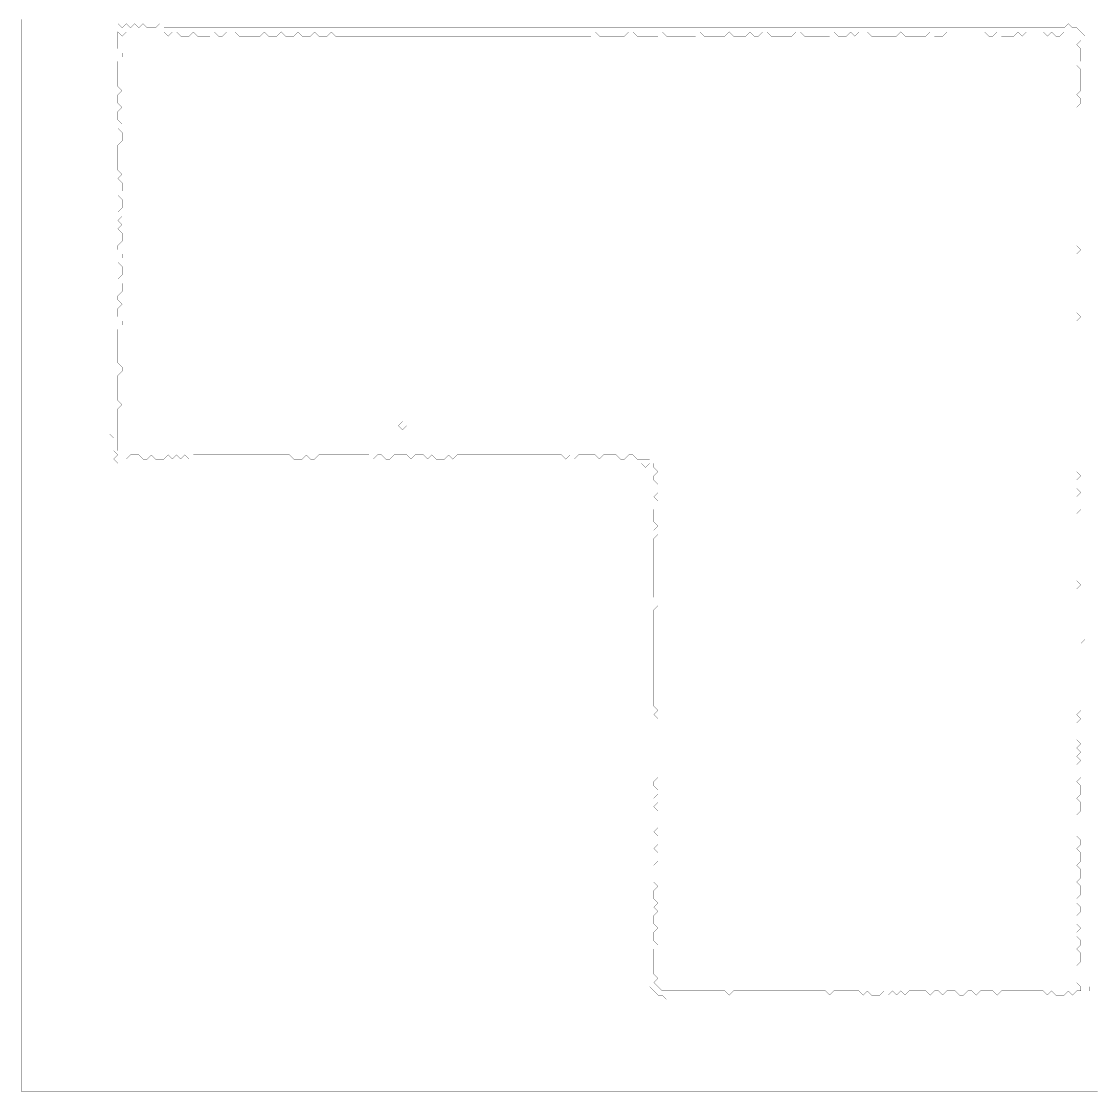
# Model space of a CAD drawing. Header units: metres. Extents: x 0 to 5174, y -5174 to 0.
# Drawn here: x 0 to 2597, y -5174 to -2587 of the extents above; entities that cross this region are included whole.
import ezdxf

# ---------------------------------------------------------------- set-up
doc = ezdxf.new("R2010")
doc.units = ezdxf.units.M
doc.layers.add('conductor', color=1, linetype='Continuous')
doc.layers.add('substrate', color=5, linetype='Continuous')

msp = doc.modelspace()

# ---------------------------------------------------------------- linework, layer by layer
at = {"layer": 'conductor', "const_width": 0.5}
for points in [[(232.875, -2612.25), (232.875, -2622.375), (232.875, -2632.5), (232.875, -2642.625), (232.875, -2652.75), (243, -2662.875), (243, -2673), (232.875, -2683.125), (232.875, -2693.25), (232.875, -2703.375), (232.875, -2713.5), (232.875, -2723.625), (232.875, -2733.75), (232.875, -2743.875), (243, -2754), (232.875, -2764.125), (232.875, -2774.25), (232.875, -2784.375), (243, -2794.5), (232.875, -2804.625), (232.875, -2814.75), (232.875, -2824.875), (243, -2835), (232.875, -2845.125), (243, -2855.25), (243, -2865.375), (243, -2875.5), (232.875, -2885.625), (232.875, -2895.75), (232.875, -2905.875), (232.875, -2916), (232.875, -2926.125), (232.875, -2936.25), (232.875, -2946.375), (243, -2956.5), (232.875, -2966.625), (243, -2976.75), (243, -2986.875), (243, -2997), (232.875, -3007.125), (243, -3017.25), (243, -3027.375), (243, -3037.5), (232.875, -3047.625), (243, -3057.75), (232.875, -3067.875), (243, -3078), (232.875, -3088.125), (243, -3098.25), (243, -3108.375), (243, -3118.5), (232.875, -3128.625), (232.875, -3138.75), (243, -3148.875), (243, -3159), (232.875, -3169.125), (243, -3179.25), (243, -3189.375), (243, -3199.5), (232.875, -3209.625), (243, -3219.75), (243, -3229.875), (243, -3240), (232.875, -3250.125), (232.875, -3260.25), (243, -3270.375), (232.875, -3280.5), (232.875, -3290.625), (232.875, -3300.75), (243, -3310.875), (243, -3321), (232.875, -3331.125), (232.875, -3341.25), (232.875, -3351.375), (232.875, -3361.5), (232.875, -3371.625), (232.875, -3381.75), (232.875, -3391.875), (232.875, -3402), (232.875, -3412.125), (243, -3422.25), (243, -3432.375), (232.875, -3442.5), (232.875, -3452.625), (232.875, -3462.75), (232.875, -3472.875), (232.875, -3483), (232.875, -3493.125), (232.875, -3503.25), (243, -3513.375), (232.875, -3523.5), (232.875, -3533.625), (232.875, -3543.75), (232.875, -3553.875), (232.875, -3564), (232.875, -3574.125), (232.875, -3584.25), (232.875, -3594.375), (232.875, -3604.5), (232.875, -3614.625), (232.875, -3624.75), (243, -3634.875), (253.125, -3645), (263.25, -3634.875), (273.375, -3634.875), (283.5, -3634.875), (293.625, -3645), (303.75, -3645), (313.875, -3634.875), (324, -3645), (334.125, -3645), (344.25, -3645), (354.375, -3634.875), (364.5, -3645), (374.625, -3634.875), (384.75, -3645), (394.875, -3634.875), (405, -3645), (415.125, -3634.875), (425.25, -3634.875), (435.375, -3634.875), (445.5, -3634.875), (455.625, -3634.875), (465.75, -3634.875), (475.875, -3634.875), (486, -3634.875), (496.125, -3634.875), (506.25, -3634.875), (516.375, -3634.875), (526.5, -3634.875), (536.625, -3634.875), (546.75, -3634.875), (556.875, -3634.875), (567, -3634.875), (577.125, -3634.875), (587.25, -3634.875), (597.375, -3634.875), (607.5, -3634.875), (617.625, -3634.875), (627.75, -3634.875), (637.875, -3634.875), (648, -3634.875), (658.125, -3645), (668.25, -3645), (678.375, -3645), (688.5, -3634.875), (698.625, -3645), (708.75, -3645), (718.875, -3634.875), (729, -3634.875), (739.125, -3634.875), (749.25, -3634.875), (759.375, -3634.875), (769.5, -3634.875), (779.625, -3634.875), (789.75, -3634.875), (799.875, -3634.875), (810, -3634.875), (820.125, -3634.875), (830.25, -3634.875), (840.375, -3634.875), (850.5, -3645), (860.625, -3634.875), (870.75, -3634.875), (880.875, -3645), (891, -3645), (901.125, -3634.875), (911.25, -3634.875), (921.375, -3634.875), (931.5, -3634.875), (941.625, -3645), (951.75, -3634.875), (961.875, -3634.875), (972, -3634.875), (982.125, -3645), (992.25, -3634.875), (1002.375, -3645), (1012.5, -3645), (1022.625, -3645), (1032.75, -3634.875), (1042.875, -3645), (1053, -3634.875), (1063.125, -3634.875), (1073.25, -3634.875), (1083.375, -3634.875), (1093.5, -3634.875), (1103.625, -3634.875), (1113.75, -3634.875), (1123.875, -3634.875), (1134, -3634.875), (1144.125, -3634.875), (1154.25, -3634.875), (1164.375, -3634.875), (1174.5, -3634.875), (1184.625, -3634.875), (1194.75, -3634.875), (1204.875, -3634.875), (1215, -3634.875), (1225.125, -3634.875), (1235.25, -3634.875), (1245.375, -3634.875), (1255.5, -3634.875), (1265.625, -3634.875), (1275.75, -3634.875), (1285.875, -3634.875), (1296, -3634.875), (1306.125, -3634.875), (1316.25, -3645), (1326.375, -3634.875), (1336.5, -3645), (1346.625, -3634.875), (1356.75, -3634.875), (1366.875, -3634.875), (1377, -3634.875), (1387.125, -3634.875), (1397.25, -3645), (1407.375, -3634.875), (1417.5, -3634.875), (1427.625, -3634.875), (1437.75, -3634.875), (1447.875, -3645), (1458, -3645), (1468.125, -3634.875), (1478.25, -3634.875), (1488.375, -3645), (1498.5, -3645), (1508.625, -3645), (1518.75, -3645), (1528.875, -3655.125), (1528.875, -3665.25), (1539, -3675.375), (1528.875, -3685.5), (1528.875, -3695.625), (1539, -3705.75), (1539, -3715.875), (1539, -3726), (1528.875, -3736.125), (1539, -3746.25), (1539, -3756.375), (1528.875, -3766.5), (1528.875, -3776.625), (1528.875, -3786.75), (1528.875, -3796.875), (1539, -3807), (1528.875, -3817.125), (1539, -3827.25), (1528.875, -3837.375), (1528.875, -3847.5), (1528.875, -3857.625), (1528.875, -3867.75), (1528.875, -3877.875), (1528.875, -3888), (1528.875, -3898.125), (1528.875, -3908.25), (1528.875, -3918.375), (1528.875, -3928.5), (1528.875, -3938.625), (1528.875, -3948.75), (1528.875, -3958.875), (1528.875, -3969), (1528.875, -3979.125), (1539, -3989.25), (1539, -3999.375), (1528.875, -4009.5), (1528.875, -4019.625), (1528.875, -4029.75), (1528.875, -4039.875), (1528.875, -4050), (1528.875, -4060.125), (1528.875, -4070.25), (1528.875, -4080.375), (1528.875, -4090.5), (1528.875, -4100.625), (1528.875, -4110.75), (1528.875, -4120.875), (1528.875, -4131), (1528.875, -4141.125), (1528.875, -4151.25), (1528.875, -4161.375), (1528.875, -4171.5), (1528.875, -4181.625), (1528.875, -4191.75), (1528.875, -4201.875), (1528.875, -4212), (1528.875, -4222.125), (1528.875, -4232.25), (1528.875, -4242.375), (1539, -4252.5), (1528.875, -4262.625), (1539, -4272.75), (1539, -4282.875), (1539, -4293), (1539, -4303.125), (1539, -4313.25), (1539, -4323.375), (1539, -4333.5), (1539, -4343.625), (1539, -4353.75), (1539, -4363.875), (1539, -4374), (1539, -4384.125), (1539, -4394.25), (1539, -4404.375), (1539, -4414.5), (1528.875, -4424.625), (1528.875, -4434.75), (1539, -4444.875), (1539, -4455), (1528.875, -4465.125), (1539, -4475.25), (1528.875, -4485.375), (1539, -4495.5), (1539, -4505.625), (1539, -4515.75), (1539, -4525.875), (1539, -4536), (1528.875, -4546.125), (1539, -4556.25), (1539, -4566.375), (1539, -4576.5), (1528.875, -4586.625), (1539, -4596.75), (1539, -4606.875), (1539, -4617), (1528.875, -4627.125), (1539, -4637.25), (1539, -4647.375), (1539, -4657.5), (1528.875, -4667.625), (1539, -4677.75), (1528.875, -4687.875), (1528.875, -4698), (1528.875, -4708.125), (1539, -4718.25), (1528.875, -4728.375), (1539, -4738.5), (1528.875, -4748.625), (1528.875, -4758.75), (1528.875, -4768.875), (1539, -4779), (1528.875, -4789.125), (1528.875, -4799.25), (1528.875, -4809.375), (1539, -4819.5), (1528.875, -4829.625), (1528.875, -4839.75), (1528.875, -4849.875), (1528.875, -4860), (1528.875, -4870.125), (1528.875, -4880.25), (1528.875, -4890.375), (1539, -4900.5), (1528.875, -4910.625), (1539, -4920.75), (1549.125, -4930.875), (1559.25, -4930.875), (1569.375, -4930.875), (1579.5, -4930.875), (1589.625, -4930.875), (1599.75, -4930.875), (1609.875, -4930.875), (1620, -4930.875), (1630.125, -4930.875), (1640.25, -4930.875), (1650.375, -4930.875), (1660.5, -4930.875), (1670.625, -4930.875), (1680.75, -4930.875), (1690.875, -4930.875), (1701, -4930.875), (1711.125, -4941), (1721.25, -4930.875), (1731.375, -4930.875), (1741.5, -4930.875), (1751.625, -4930.875), (1761.75, -4930.875), (1771.875, -4930.875), (1782, -4930.875), (1792.125, -4930.875), (1802.25, -4930.875), (1812.375, -4930.875), (1822.5, -4930.875), (1832.625, -4930.875), (1842.75, -4930.875), (1852.875, -4930.875), (1863, -4930.875), (1873.125, -4930.875), (1883.25, -4930.875), (1893.375, -4930.875), (1903.5, -4930.875), (1913.625, -4930.875), (1923.75, -4930.875), (1933.875, -4930.875), (1944, -4930.875), (1954.125, -4941), (1964.25, -4930.875), (1974.375, -4930.875), (1984.5, -4930.875), (1994.625, -4930.875), (2004.75, -4930.875), (2014.875, -4930.875), (2025, -4930.875), (2035.125, -4941), (2045.25, -4930.875), (2055.375, -4941), (2065.5, -4941), (2075.625, -4941), (2085.75, -4930.875), (2095.875, -4941), (2106, -4930.875), (2116.125, -4941), (2126.25, -4930.875), (2136.375, -4941), (2146.5, -4930.875), (2156.625, -4930.875), (2166.75, -4930.875), (2176.875, -4930.875), (2187, -4930.875), (2197.125, -4941), (2207.25, -4930.875), (2217.375, -4930.875), (2227.5, -4941), (2237.625, -4930.875), (2247.75, -4930.875), (2257.875, -4930.875), (2268, -4941), (2278.125, -4941), (2288.25, -4930.875), (2298.375, -4930.875), (2308.5, -4941), (2318.625, -4930.875), (2328.75, -4930.875), (2338.875, -4930.875), (2349, -4930.875), (2359.125, -4941), (2369.25, -4930.875), (2379.375, -4930.875), (2389.5, -4930.875), (2399.625, -4930.875), (2409.75, -4930.875), (2419.875, -4930.875), (2430, -4930.875), (2440.125, -4930.875), (2450.25, -4930.875), (2460.375, -4930.875), (2470.5, -4930.875), (2480.625, -4941), (2490.75, -4930.875), (2500.875, -4941), (2511, -4941), (2521.125, -4941), (2531.25, -4930.875), (2541.375, -4941), (2551.5, -4930.875), (2561.625, -4930.875), (2561.625, -4920.75), (2551.5, -4910.625), (2551.5, -4900.5), (2551.5, -4890.375), (2551.5, -4880.25), (2551.5, -4870.125), (2561.625, -4860), (2561.625, -4849.875), (2561.625, -4839.75), (2551.5, -4829.625), (2561.625, -4819.5), (2561.625, -4809.375), (2551.5, -4799.25), (2551.5, -4789.125), (2561.625, -4779), (2551.5, -4768.875), (2551.5, -4758.75), (2551.5, -4748.625), (2561.625, -4738.5), (2561.625, -4728.375), (2551.5, -4718.25), (2551.5, -4708.125), (2561.625, -4698), (2561.625, -4687.875), (2561.625, -4677.75), (2551.5, -4667.625), (2561.625, -4657.5), (2561.625, -4647.375), (2561.625, -4637.25), (2551.5, -4627.125), (2561.625, -4617), (2561.625, -4606.875), (2561.625, -4596.75), (2551.5, -4586.625), (2561.625, -4576.5), (2561.625, -4566.375), (2551.5, -4556.25), (2551.5, -4546.125), (2551.5, -4536), (2551.5, -4525.875), (2551.5, -4515.75), (2551.5, -4505.625), (2561.625, -4495.5), (2561.625, -4485.375), (2561.625, -4475.25), (2551.5, -4465.125), (2561.625, -4455), (2561.625, -4444.875), (2561.625, -4434.75), (2551.5, -4424.625), (2561.625, -4414.5), (2551.5, -4404.375), (2551.5, -4394.25), (2551.5, -4384.125), (2561.625, -4374), (2551.5, -4363.875), (2561.625, -4353.75), (2551.5, -4343.625), (2561.625, -4333.5), (2551.5, -4323.375), (2551.5, -4313.25), (2551.5, -4303.125), (2551.5, -4293), (2551.5, -4282.875), (2561.625, -4272.75), (2551.5, -4262.625), (2561.625, -4252.5), (2551.5, -4242.375), (2551.5, -4232.25), (2551.5, -4222.125), (2551.5, -4212), (2551.5, -4201.875), (2551.5, -4191.75), (2551.5, -4181.625), (2551.5, -4171.5), (2551.5, -4161.375), (2551.5, -4151.25), (2551.5, -4141.125), (2551.5, -4131), (2551.5, -4120.875), (2551.5, -4110.75), (2551.5, -4100.625), (2551.5, -4090.5), (2551.5, -4080.375), (2551.5, -4070.25), (2551.5, -4060.125), (2551.5, -4050), (2551.5, -4039.875), (2551.5, -4029.75), (2551.5, -4019.625), (2551.5, -4009.5), (2551.5, -3999.375), (2551.5, -3989.25), (2551.5, -3979.125), (2551.5, -3969), (2551.5, -3958.875), (2561.625, -3948.75), (2551.5, -3938.625), (2551.5, -3928.5), (2551.5, -3918.375), (2551.5, -3908.25), (2551.5, -3898.125), (2551.5, -3888), (2551.5, -3877.875), (2551.5, -3867.75), (2551.5, -3857.625), (2551.5, -3847.5), (2551.5, -3837.375), (2551.5, -3827.25), (2551.5, -3817.125), (2551.5, -3807), (2551.5, -3796.875), (2551.5, -3786.75), (2551.5, -3776.625), (2561.625, -3766.5), (2551.5, -3756.375), (2551.5, -3746.25), (2551.5, -3736.125), (2561.625, -3726), (2551.5, -3715.875), (2551.5, -3705.75), (2551.5, -3695.625), (2561.625, -3685.5), (2551.5, -3675.375), (2551.5, -3665.25), (2551.5, -3655.125), (2551.5, -3645), (2551.5, -3634.875), (2551.5, -3624.75), (2551.5, -3614.625), (2551.5, -3604.5), (2551.5, -3594.375), (2551.5, -3584.25), (2551.5, -3574.125), (2551.5, -3564), (2551.5, -3553.875), (2551.5, -3543.75), (2551.5, -3533.625), (2551.5, -3523.5), (2551.5, -3513.375), (2551.5, -3503.25), (2551.5, -3493.125), (2551.5, -3483), (2551.5, -3472.875), (2551.5, -3462.75), (2551.5, -3452.625), (2551.5, -3442.5), (2551.5, -3432.375), (2551.5, -3422.25), (2551.5, -3412.125), (2551.5, -3402), (2551.5, -3391.875), (2551.5, -3381.75), (2551.5, -3371.625), (2551.5, -3361.5), (2551.5, -3351.375), (2551.5, -3341.25), (2551.5, -3331.125), (2551.5, -3321), (2551.5, -3310.875), (2561.625, -3300.75), (2551.5, -3290.625), (2551.5, -3280.5), (2551.5, -3270.375), (2551.5, -3260.25), (2551.5, -3250.125), (2551.5, -3240), (2551.5, -3229.875), (2551.5, -3219.75), (2551.5, -3209.625), (2551.5, -3199.5), (2551.5, -3189.375), (2551.5, -3179.25), (2551.5, -3169.125), (2551.5, -3159), (2551.5, -3148.875), (2561.625, -3138.75), (2551.5, -3128.625), (2551.5, -3118.5), (2551.5, -3108.375), (2551.5, -3098.25), (2551.5, -3088.125), (2551.5, -3078), (2551.5, -3067.875), (2551.5, -3057.75), (2551.5, -3047.625), (2551.5, -3037.5), (2551.5, -3027.375), (2551.5, -3017.25), (2551.5, -3007.125), (2551.5, -2997), (2551.5, -2986.875), (2551.5, -2976.75), (2551.5, -2966.625), (2551.5, -2956.5), (2551.5, -2946.375), (2551.5, -2936.25), (2551.5, -2926.125), (2551.5, -2916), (2551.5, -2905.875), (2551.5, -2895.75), (2551.5, -2885.625), (2551.5, -2875.5), (2551.5, -2865.375), (2551.5, -2855.25), (2551.5, -2845.125), (2551.5, -2835), (2551.5, -2824.875), (2551.5, -2814.75), (2551.5, -2804.625), (2551.5, -2794.5), (2561.625, -2784.375), (2561.625, -2774.25), (2551.5, -2764.125), (2561.625, -2754), (2561.625, -2743.875), (2561.625, -2733.75), (2561.625, -2723.625), (2561.625, -2713.5), (2561.625, -2703.375), (2551.5, -2693.25), (2561.625, -2683.125), (2561.625, -2673), (2561.625, -2662.875), (2561.625, -2652.75), (2551.5, -2642.625), (2561.625, -2632.5), (2551.5, -2622.375), (2541.375, -2612.25), (2531.25, -2612.25), (2521.125, -2612.25), (2511, -2622.375), (2500.875, -2622.375), (2490.75, -2612.25), (2480.625, -2622.375), (2470.5, -2612.25), (2460.375, -2622.375), (2450.25, -2612.25), (2440.125, -2612.25), (2430, -2612.25), (2419.875, -2622.375), (2409.75, -2612.25), (2399.625, -2622.375), (2389.5, -2622.375), (2379.375, -2622.375), (2369.25, -2622.375), (2359.125, -2612.25), (2349, -2622.375), (2338.875, -2622.375), (2328.75, -2612.25), (2318.625, -2612.25), (2308.5, -2612.25), (2298.375, -2612.25), (2288.25, -2612.25), (2278.125, -2612.25), (2268, -2612.25), (2257.875, -2612.25), (2247.75, -2612.25), (2237.625, -2612.25), (2227.5, -2622.375), (2217.375, -2622.375), (2207.25, -2622.375), (2197.125, -2612.25), (2187, -2622.375), (2176.875, -2622.375), (2166.75, -2622.375), (2156.625, -2622.375), (2146.5, -2622.375), (2136.375, -2622.375), (2126.25, -2612.25), (2116.125, -2622.375), (2106, -2622.375), (2095.875, -2622.375), (2085.75, -2622.375), (2075.625, -2622.375), (2065.5, -2622.375), (2055.375, -2622.375), (2045.25, -2612.25), (2035.125, -2612.25), (2025, -2612.25), (2014.875, -2622.375), (2004.75, -2612.25), (1994.625, -2622.375), (1984.5, -2622.375), (1974.375, -2622.375), (1964.25, -2612.25), (1954.125, -2622.375), (1944, -2622.375), (1933.875, -2622.375), (1923.75, -2622.375), (1913.625, -2622.375), (1903.5, -2622.375), (1893.375, -2622.375), (1883.25, -2612.25), (1873.125, -2612.25), (1863, -2622.375), (1852.875, -2622.375), (1842.75, -2622.375), (1832.625, -2622.375), (1822.5, -2622.375), (1812.375, -2622.375), (1802.25, -2612.25), (1792.125, -2612.25), (1782, -2622.375), (1771.875, -2622.375), (1761.75, -2612.25), (1751.625, -2622.375), (1741.5, -2622.375), (1731.375, -2622.375), (1721.25, -2622.375), (1711.125, -2612.25), (1701, -2622.375), (1690.875, -2622.375), (1680.75, -2622.375), (1670.625, -2622.375), (1660.5, -2622.375), (1650.375, -2622.375), (1640.25, -2612.25), (1630.125, -2622.375), (1620, -2622.375), (1609.875, -2622.375), (1599.75, -2622.375), (1589.625, -2622.375), (1579.5, -2622.375), (1569.375, -2622.375), (1559.25, -2622.375), (1549.125, -2612.25), (1539, -2622.375), (1528.875, -2622.375), (1518.75, -2622.375), (1508.625, -2622.375), (1498.5, -2622.375), (1488.375, -2622.375), (1478.25, -2612.25), (1468.125, -2612.25), (1458, -2622.375), (1447.875, -2622.375), (1437.75, -2622.375), (1427.625, -2622.375), (1417.5, -2622.375), (1407.375, -2622.375), (1397.25, -2622.375), (1387.125, -2612.25), (1377, -2622.375), (1366.875, -2622.375), (1356.75, -2622.375), (1346.625, -2622.375), (1336.5, -2622.375), (1326.375, -2622.375), (1316.25, -2622.375), (1306.125, -2622.375), (1296, -2622.375), (1285.875, -2622.375), (1275.75, -2622.375), (1265.625, -2622.375), (1255.5, -2622.375), (1245.375, -2622.375), (1235.25, -2622.375), (1225.125, -2622.375), (1215, -2622.375), (1204.875, -2622.375), (1194.75, -2622.375), (1184.625, -2622.375), (1174.5, -2622.375), (1164.375, -2622.375), (1154.25, -2622.375), (1144.125, -2622.375), (1134, -2622.375), (1123.875, -2622.375), (1113.75, -2622.375), (1103.625, -2622.375), (1093.5, -2622.375), (1083.375, -2622.375), (1073.25, -2622.375), (1063.125, -2622.375), (1053, -2622.375), (1042.875, -2622.375), (1032.75, -2622.375), (1022.625, -2622.375), (1012.5, -2622.375), (1002.375, -2622.375), (992.25, -2622.375), (982.125, -2622.375), (972, -2622.375), (961.875, -2622.375), (951.75, -2622.375), (941.625, -2622.375), (931.5, -2622.375), (921.375, -2622.375), (911.25, -2622.375), (901.125, -2622.375), (891, -2622.375), (880.875, -2622.375), (870.75, -2622.375), (860.625, -2622.375), (850.5, -2622.375), (840.375, -2622.375), (830.25, -2622.375), (820.125, -2622.375), (810, -2622.375), (799.875, -2622.375), (789.75, -2622.375), (779.625, -2622.375), (769.5, -2622.375), (759.375, -2622.375), (749.25, -2612.25), (739.125, -2622.375), (729, -2622.375), (718.875, -2622.375), (708.75, -2612.25), (698.625, -2622.375), (688.5, -2622.375), (678.375, -2622.375), (668.25, -2612.25), (658.125, -2622.375), (648, -2622.375), (637.875, -2622.375), (627.75, -2612.25), (617.625, -2622.375), (607.5, -2622.375), (597.375, -2622.375), (587.25, -2612.25), (577.125, -2622.375), (567, -2622.375), (556.875, -2622.375), (546.75, -2622.375), (536.625, -2622.375), (526.5, -2622.375), (516.375, -2612.25), (506.25, -2612.25), (496.125, -2612.25), (486, -2622.375), (475.875, -2622.375), (465.75, -2612.25), (455.625, -2622.375), (445.5, -2622.375), (435.375, -2622.375), (425.25, -2622.375), (415.125, -2612.25), (405, -2622.375), (394.875, -2622.375), (384.75, -2622.375), (374.625, -2612.25), (364.5, -2612.25), (354.375, -2622.375), (344.25, -2612.25), (334.125, -2612.25), (324, -2612.25), (313.875, -2612.25), (303.75, -2612.25), (293.625, -2612.25), (283.5, -2612.25), (273.375, -2612.25), (263.25, -2612.25), (253.125, -2612.25), (243, -2622.375)], [(911.25, -3564), (921.375, -3553.875), (931.5, -3564), (921.375, -3574.125)]]:
    msp.add_lwpolyline(points, close=True, dxfattribs=at)
at = {"layer": 'substrate', "const_width": 0.5}
msp.add_lwpolyline([(0, -2581.875), (0, -2592), (0, -2602.125), (0, -2612.25), (0, -2622.375), (0, -2632.5), (0, -2642.625), (0, -2652.75), (0, -2662.875), (0, -2673), (0, -2683.125), (0, -2693.25), (0, -2703.375), (0, -2713.5), (0, -2723.625), (0, -2733.75), (0, -2743.875), (0, -2754), (0, -2764.125), (0, -2774.25), (0, -2784.375), (0, -2794.5), (0, -2804.625), (0, -2814.75), (0, -2824.875), (0, -2835), (0, -2845.125), (0, -2855.25), (0, -2865.375), (0, -2875.5), (0, -2885.625), (0, -2895.75), (0, -2905.875), (0, -2916), (0, -2926.125), (0, -2936.25), (0, -2946.375), (0, -2956.5), (0, -2966.625), (0, -2976.75), (0, -2986.875), (0, -2997), (0, -3007.125), (0, -3017.25), (0, -3027.375), (0, -3037.5), (0, -3047.625), (0, -3057.75), (0, -3067.875), (0, -3078), (0, -3088.125), (0, -3098.25), (0, -3108.375), (0, -3118.5), (0, -3128.625), (0, -3138.75), (0, -3148.875), (0, -3159), (0, -3169.125), (0, -3179.25), (0, -3189.375), (0, -3199.5), (0, -3209.625), (0, -3219.75), (0, -3229.875), (0, -3240), (0, -3250.125), (0, -3260.25), (0, -3270.375), (0, -3280.5), (0, -3290.625), (0, -3300.75), (0, -3310.875), (0, -3321), (0, -3331.125), (0, -3341.25), (0, -3351.375), (0, -3361.5), (0, -3371.625), (0, -3381.75), (0, -3391.875), (0, -3402), (0, -3412.125), (0, -3422.25), (0, -3432.375), (0, -3442.5), (0, -3452.625), (0, -3462.75), (0, -3472.875), (0, -3483), (0, -3493.125), (0, -3503.25), (0, -3513.375), (0, -3523.5), (0, -3533.625), (0, -3543.75), (0, -3553.875), (0, -3564), (0, -3574.125), (0, -3584.25), (0, -3594.375), (0, -3604.5), (0, -3614.625), (0, -3624.75), (0, -3634.875), (0, -3645), (0, -3655.125), (0, -3665.25), (0, -3675.375), (0, -3685.5), (0, -3695.625), (0, -3705.75), (0, -3715.875), (0, -3726), (0, -3736.125), (0, -3746.25), (0, -3756.375), (0, -3766.5), (0, -3776.625), (0, -3786.75), (0, -3796.875), (0, -3807), (0, -3817.125), (0, -3827.25), (0, -3837.375), (0, -3847.5), (0, -3857.625), (0, -3867.75), (0, -3877.875), (0, -3888), (0, -3898.125), (0, -3908.25), (0, -3918.375), (0, -3928.5), (0, -3938.625), (0, -3948.75), (0, -3958.875), (0, -3969), (0, -3979.125), (0, -3989.25), (0, -3999.375), (0, -4009.5), (0, -4019.625), (0, -4029.75), (0, -4039.875), (0, -4050), (0, -4060.125), (0, -4070.25), (0, -4080.375), (0, -4090.5), (0, -4100.625), (0, -4110.75), (0, -4120.875), (0, -4131), (0, -4141.125), (0, -4151.25), (0, -4161.375), (0, -4171.5), (0, -4181.625), (0, -4191.75), (0, -4201.875), (0, -4212), (0, -4222.125), (0, -4232.25), (0, -4242.375), (0, -4252.5), (0, -4262.625), (0, -4272.75), (0, -4282.875), (0, -4293), (0, -4303.125), (0, -4313.25), (0, -4323.375), (0, -4333.5), (0, -4343.625), (0, -4353.75), (0, -4363.875), (0, -4374), (0, -4384.125), (0, -4394.25), (0, -4404.375), (0, -4414.5), (0, -4424.625), (0, -4434.75), (0, -4444.875), (0, -4455), (0, -4465.125), (0, -4475.25), (0, -4485.375), (0, -4495.5), (0, -4505.625), (0, -4515.75), (0, -4525.875), (0, -4536), (0, -4546.125), (0, -4556.25), (0, -4566.375), (0, -4576.5), (0, -4586.625), (0, -4596.75), (0, -4606.875), (0, -4617), (0, -4627.125), (0, -4637.25), (0, -4647.375), (0, -4657.5), (0, -4667.625), (0, -4677.75), (0, -4687.875), (0, -4698), (0, -4708.125), (0, -4718.25), (0, -4728.375), (0, -4738.5), (0, -4748.625), (0, -4758.75), (0, -4768.875), (0, -4779), (0, -4789.125), (0, -4799.25), (0, -4809.375), (0, -4819.5), (0, -4829.625), (0, -4839.75), (0, -4849.875), (0, -4860), (0, -4870.125), (0, -4880.25), (0, -4890.375), (0, -4900.5), (0, -4910.625), (0, -4920.75), (0, -4930.875), (0, -4941), (0, -4951.125), (0, -4961.25), (0, -4971.375), (0, -4981.5), (0, -4991.625), (0, -5001.75), (0, -5011.875), (0, -5022), (0, -5032.125), (0, -5042.25), (0, -5052.375), (0, -5062.5), (0, -5072.625), (0, -5082.75), (0, -5092.875), (0, -5103), (0, -5113.125), (0, -5123.25), (0, -5133.375), (0, -5143.5), (0, -5153.625), (0, -5163.75), (0, -5173.875), (10.125, -5173.875), (20.25, -5173.875), (30.375, -5173.875), (40.5, -5173.875), (50.625, -5173.875), (60.75, -5173.875), (70.875, -5173.875), (81, -5173.875), (91.125, -5173.875), (101.25, -5173.875), (111.375, -5173.875), (121.5, -5173.875), (131.625, -5173.875), (141.75, -5173.875), (151.875, -5173.875), (162, -5173.875), (172.125, -5173.875), (182.25, -5173.875), (192.375, -5173.875), (202.5, -5173.875), (212.625, -5173.875), (222.75, -5173.875), (232.875, -5173.875), (243, -5173.875), (253.125, -5173.875), (263.25, -5173.875), (273.375, -5173.875), (283.5, -5173.875), (293.625, -5173.875), (303.75, -5173.875), (313.875, -5173.875), (324, -5173.875), (334.125, -5173.875), (344.25, -5173.875), (354.375, -5173.875), (364.5, -5173.875), (374.625, -5173.875), (384.75, -5173.875), (394.875, -5173.875), (405, -5173.875), (415.125, -5173.875), (425.25, -5173.875), (435.375, -5173.875), (445.5, -5173.875), (455.625, -5173.875), (465.75, -5173.875), (475.875, -5173.875), (486, -5173.875), (496.125, -5173.875), (506.25, -5173.875), (516.375, -5173.875), (526.5, -5173.875), (536.625, -5173.875), (546.75, -5173.875), (556.875, -5173.875), (567, -5173.875), (577.125, -5173.875), (587.25, -5173.875), (597.375, -5173.875), (607.5, -5173.875), (617.625, -5173.875), (627.75, -5173.875), (637.875, -5173.875), (648, -5173.875), (658.125, -5173.875), (668.25, -5173.875), (678.375, -5173.875), (688.5, -5173.875), (698.625, -5173.875), (708.75, -5173.875), (718.875, -5173.875), (729, -5173.875), (739.125, -5173.875), (749.25, -5173.875), (759.375, -5173.875), (769.5, -5173.875), (779.625, -5173.875), (789.75, -5173.875), (799.875, -5173.875), (810, -5173.875), (820.125, -5173.875), (830.25, -5173.875), (840.375, -5173.875), (850.5, -5173.875), (860.625, -5173.875), (870.75, -5173.875), (880.875, -5173.875), (891, -5173.875), (901.125, -5173.875), (911.25, -5173.875), (921.375, -5173.875), (931.5, -5173.875), (941.625, -5173.875), (951.75, -5173.875), (961.875, -5173.875), (972, -5173.875), (982.125, -5173.875), (992.25, -5173.875), (1002.375, -5173.875), (1012.5, -5173.875), (1022.625, -5173.875), (1032.75, -5173.875), (1042.875, -5173.875), (1053, -5173.875), (1063.125, -5173.875), (1073.25, -5173.875), (1083.375, -5173.875), (1093.5, -5173.875), (1103.625, -5173.875), (1113.75, -5173.875), (1123.875, -5173.875), (1134, -5173.875), (1144.125, -5173.875), (1154.25, -5173.875), (1164.375, -5173.875), (1174.5, -5173.875), (1184.625, -5173.875), (1194.75, -5173.875), (1204.875, -5173.875), (1215, -5173.875), (1225.125, -5173.875), (1235.25, -5173.875), (1245.375, -5173.875), (1255.5, -5173.875), (1265.625, -5173.875), (1275.75, -5173.875), (1285.875, -5173.875), (1296, -5173.875), (1306.125, -5173.875), (1316.25, -5173.875), (1326.375, -5173.875), (1336.5, -5173.875), (1346.625, -5173.875), (1356.75, -5173.875), (1366.875, -5173.875), (1377, -5173.875), (1387.125, -5173.875), (1397.25, -5173.875), (1407.375, -5173.875), (1417.5, -5173.875), (1427.625, -5173.875), (1437.75, -5173.875), (1447.875, -5173.875), (1458, -5173.875), (1468.125, -5173.875), (1478.25, -5173.875), (1488.375, -5173.875), (1498.5, -5173.875), (1508.625, -5173.875), (1518.75, -5173.875), (1528.875, -5173.875), (1539, -5173.875), (1549.125, -5173.875), (1559.25, -5173.875), (1569.375, -5173.875), (1579.5, -5173.875), (1589.625, -5173.875), (1599.75, -5173.875), (1609.875, -5173.875), (1620, -5173.875), (1630.125, -5173.875), (1640.25, -5173.875), (1650.375, -5173.875), (1660.5, -5173.875), (1670.625, -5173.875), (1680.75, -5173.875), (1690.875, -5173.875), (1701, -5173.875), (1711.125, -5173.875), (1721.25, -5173.875), (1731.375, -5173.875), (1741.5, -5173.875), (1751.625, -5173.875), (1761.75, -5173.875), (1771.875, -5173.875), (1782, -5173.875), (1792.125, -5173.875), (1802.25, -5173.875), (1812.375, -5173.875), (1822.5, -5173.875), (1832.625, -5173.875), (1842.75, -5173.875), (1852.875, -5173.875), (1863, -5173.875), (1873.125, -5173.875), (1883.25, -5173.875), (1893.375, -5173.875), (1903.5, -5173.875), (1913.625, -5173.875), (1923.75, -5173.875), (1933.875, -5173.875), (1944, -5173.875), (1954.125, -5173.875), (1964.25, -5173.875), (1974.375, -5173.875), (1984.5, -5173.875), (1994.625, -5173.875), (2004.75, -5173.875), (2014.875, -5173.875), (2025, -5173.875), (2035.125, -5173.875), (2045.25, -5173.875), (2055.375, -5173.875), (2065.5, -5173.875), (2075.625, -5173.875), (2085.75, -5173.875), (2095.875, -5173.875), (2106, -5173.875), (2116.125, -5173.875), (2126.25, -5173.875), (2136.375, -5173.875), (2146.5, -5173.875), (2156.625, -5173.875), (2166.75, -5173.875), (2176.875, -5173.875), (2187, -5173.875), (2197.125, -5173.875), (2207.25, -5173.875), (2217.375, -5173.875), (2227.5, -5173.875), (2237.625, -5173.875), (2247.75, -5173.875), (2257.875, -5173.875), (2268, -5173.875), (2278.125, -5173.875), (2288.25, -5173.875), (2298.375, -5173.875), (2308.5, -5173.875), (2318.625, -5173.875), (2328.75, -5173.875), (2338.875, -5173.875), (2349, -5173.875), (2359.125, -5173.875), (2369.25, -5173.875), (2379.375, -5173.875), (2389.5, -5173.875), (2399.625, -5173.875), (2409.75, -5173.875), (2419.875, -5173.875), (2430, -5173.875), (2440.125, -5173.875), (2450.25, -5173.875), (2460.375, -5173.875), (2470.5, -5173.875), (2480.625, -5173.875), (2490.75, -5173.875), (2500.875, -5173.875), (2511, -5173.875), (2521.125, -5173.875), (2531.25, -5173.875), (2541.375, -5173.875), (2551.5, -5173.875), (2561.625, -5173.875), (2571.75, -5173.875), (2581.875, -5173.875), (2592, -5173.875), (2602.125, -5173.875)], dxfattribs=at)
msp.add_lwpolyline([(222.75, -2602.125), (232.875, -2592), (243, -2602.125), (253.125, -2592), (263.25, -2602.125), (273.375, -2592), (283.5, -2602.125), (293.625, -2592), (303.75, -2602.125), (313.875, -2602.125), (324, -2602.125), (334.125, -2592), (344.25, -2602.125), (354.375, -2602.125), (364.5, -2602.125), (374.625, -2602.125), (384.75, -2602.125), (394.875, -2602.125), (405, -2602.125), (415.125, -2602.125), (425.25, -2602.125), (435.375, -2602.125), (445.5, -2602.125), (455.625, -2602.125), (465.75, -2602.125), (475.875, -2602.125), (486, -2602.125), (496.125, -2602.125), (506.25, -2602.125), (516.375, -2602.125), (526.5, -2602.125), (536.625, -2602.125), (546.75, -2602.125), (556.875, -2602.125), (567, -2602.125), (577.125, -2602.125), (587.25, -2602.125), (597.375, -2602.125), (607.5, -2602.125), (617.625, -2602.125), (627.75, -2602.125), (637.875, -2602.125), (648, -2602.125), (658.125, -2602.125), (668.25, -2602.125), (678.375, -2602.125), (688.5, -2602.125), (698.625, -2602.125), (708.75, -2602.125), (718.875, -2602.125), (729, -2602.125), (739.125, -2602.125), (749.25, -2602.125), (759.375, -2602.125), (769.5, -2602.125), (779.625, -2602.125), (789.75, -2602.125), (799.875, -2602.125), (810, -2602.125), (820.125, -2602.125), (830.25, -2602.125), (840.375, -2602.125), (850.5, -2602.125), (860.625, -2602.125), (870.75, -2602.125), (880.875, -2602.125), (891, -2602.125), (901.125, -2602.125), (911.25, -2602.125), (921.375, -2602.125), (931.5, -2602.125), (941.625, -2602.125), (951.75, -2602.125), (961.875, -2602.125), (972, -2602.125), (982.125, -2602.125), (992.25, -2602.125), (1002.375, -2602.125), (1012.5, -2602.125), (1022.625, -2602.125), (1032.75, -2602.125), (1042.875, -2602.125), (1053, -2602.125), (1063.125, -2602.125), (1073.25, -2602.125), (1083.375, -2602.125), (1093.5, -2602.125), (1103.625, -2602.125), (1113.75, -2602.125), (1123.875, -2602.125), (1134, -2602.125), (1144.125, -2602.125), (1154.25, -2602.125), (1164.375, -2602.125), (1174.5, -2602.125), (1184.625, -2602.125), (1194.75, -2602.125), (1204.875, -2602.125), (1215, -2602.125), (1225.125, -2602.125), (1235.25, -2602.125), (1245.375, -2602.125), (1255.5, -2602.125), (1265.625, -2602.125), (1275.75, -2602.125), (1285.875, -2602.125), (1296, -2602.125), (1306.125, -2602.125), (1316.25, -2602.125), (1326.375, -2602.125), (1336.5, -2602.125), (1346.625, -2602.125), (1356.75, -2602.125), (1366.875, -2602.125), (1377, -2602.125), (1387.125, -2602.125), (1397.25, -2602.125), (1407.375, -2602.125), (1417.5, -2602.125), (1427.625, -2602.125), (1437.75, -2602.125), (1447.875, -2602.125), (1458, -2602.125), (1468.125, -2602.125), (1478.25, -2602.125), (1488.375, -2602.125), (1498.5, -2602.125), (1508.625, -2602.125), (1518.75, -2602.125), (1528.875, -2602.125), (1539, -2602.125), (1549.125, -2602.125), (1559.25, -2602.125), (1569.375, -2602.125), (1579.5, -2602.125), (1589.625, -2602.125), (1599.75, -2602.125), (1609.875, -2602.125), (1620, -2602.125), (1630.125, -2602.125), (1640.25, -2602.125), (1650.375, -2602.125), (1660.5, -2602.125), (1670.625, -2602.125), (1680.75, -2602.125), (1690.875, -2602.125), (1701, -2602.125), (1711.125, -2602.125), (1721.25, -2602.125), (1731.375, -2602.125), (1741.5, -2602.125), (1751.625, -2602.125), (1761.75, -2602.125), (1771.875, -2602.125), (1782, -2602.125), (1792.125, -2602.125), (1802.25, -2602.125), (1812.375, -2602.125), (1822.5, -2602.125), (1832.625, -2602.125), (1842.75, -2602.125), (1852.875, -2602.125), (1863, -2602.125), (1873.125, -2602.125), (1883.25, -2602.125), (1893.375, -2602.125), (1903.5, -2602.125), (1913.625, -2602.125), (1923.75, -2602.125), (1933.875, -2602.125), (1944, -2602.125), (1954.125, -2602.125), (1964.25, -2602.125), (1974.375, -2602.125), (1984.5, -2602.125), (1994.625, -2602.125), (2004.75, -2602.125), (2014.875, -2602.125), (2025, -2602.125), (2035.125, -2602.125), (2045.25, -2602.125), (2055.375, -2602.125), (2065.5, -2602.125), (2075.625, -2602.125), (2085.75, -2602.125), (2095.875, -2602.125), (2106, -2602.125), (2116.125, -2602.125), (2126.25, -2602.125), (2136.375, -2602.125), (2146.5, -2602.125), (2156.625, -2602.125), (2166.75, -2602.125), (2176.875, -2602.125), (2187, -2602.125), (2197.125, -2602.125), (2207.25, -2602.125), (2217.375, -2602.125), (2227.5, -2602.125), (2237.625, -2602.125), (2247.75, -2602.125), (2257.875, -2602.125), (2268, -2602.125), (2278.125, -2602.125), (2288.25, -2602.125), (2298.375, -2602.125), (2308.5, -2602.125), (2318.625, -2602.125), (2328.75, -2602.125), (2338.875, -2602.125), (2349, -2602.125), (2359.125, -2602.125), (2369.25, -2602.125), (2379.375, -2602.125), (2389.5, -2602.125), (2399.625, -2602.125), (2409.75, -2602.125), (2419.875, -2602.125), (2430, -2602.125), (2440.125, -2602.125), (2450.25, -2602.125), (2460.375, -2602.125), (2470.5, -2602.125), (2480.625, -2602.125), (2490.75, -2602.125), (2500.875, -2602.125), (2511, -2602.125), (2521.125, -2602.125), (2531.25, -2592), (2541.375, -2602.125), (2551.5, -2602.125), (2561.625, -2612.25), (2571.75, -2622.375), (2571.75, -2632.5), (2571.75, -2642.625), (2571.75, -2652.75), (2571.75, -2662.875), (2571.75, -2673), (2571.75, -2683.125), (2571.75, -2693.25), (2571.75, -2703.375), (2571.75, -2713.5), (2571.75, -2723.625), (2571.75, -2733.75), (2571.75, -2743.875), (2571.75, -2754), (2571.75, -2764.125), (2571.75, -2774.25), (2571.75, -2784.375), (2571.75, -2794.5), (2571.75, -2804.625), (2571.75, -2814.75), (2571.75, -2824.875), (2571.75, -2835), (2571.75, -2845.125), (2571.75, -2855.25), (2571.75, -2865.375), (2571.75, -2875.5), (2571.75, -2885.625), (2571.75, -2895.75), (2571.75, -2905.875), (2571.75, -2916), (2571.75, -2926.125), (2571.75, -2936.25), (2571.75, -2946.375), (2571.75, -2956.5), (2571.75, -2966.625), (2571.75, -2976.75), (2571.75, -2986.875), (2571.75, -2997), (2571.75, -3007.125), (2571.75, -3017.25), (2571.75, -3027.375), (2571.75, -3037.5), (2571.75, -3047.625), (2571.75, -3057.75), (2571.75, -3067.875), (2571.75, -3078), (2571.75, -3088.125), (2571.75, -3098.25), (2571.75, -3108.375), (2571.75, -3118.5), (2571.75, -3128.625), (2571.75, -3138.75), (2571.75, -3148.875), (2571.75, -3159), (2571.75, -3169.125), (2571.75, -3179.25), (2571.75, -3189.375), (2571.75, -3199.5), (2571.75, -3209.625), (2571.75, -3219.75), (2571.75, -3229.875), (2571.75, -3240), (2571.75, -3250.125), (2571.75, -3260.25), (2571.75, -3270.375), (2571.75, -3280.5), (2571.75, -3290.625), (2571.75, -3300.75), (2571.75, -3310.875), (2571.75, -3321), (2571.75, -3331.125), (2571.75, -3341.25), (2571.75, -3351.375), (2571.75, -3361.5), (2571.75, -3371.625), (2571.75, -3381.75), (2571.75, -3391.875), (2571.75, -3402), (2571.75, -3412.125), (2571.75, -3422.25), (2571.75, -3432.375), (2571.75, -3442.5), (2571.75, -3452.625), (2571.75, -3462.75), (2571.75, -3472.875), (2571.75, -3483), (2571.75, -3493.125), (2571.75, -3503.25), (2571.75, -3513.375), (2571.75, -3523.5), (2571.75, -3533.625), (2571.75, -3543.75), (2571.75, -3553.875), (2571.75, -3564), (2571.75, -3574.125), (2571.75, -3584.25), (2571.75, -3594.375), (2571.75, -3604.5), (2571.75, -3614.625), (2571.75, -3624.75), (2571.75, -3634.875), (2571.75, -3645), (2571.75, -3655.125), (2571.75, -3665.25), (2571.75, -3675.375), (2571.75, -3685.5), (2571.75, -3695.625), (2571.75, -3705.75), (2571.75, -3715.875), (2571.75, -3726), (2571.75, -3736.125), (2571.75, -3746.25), (2571.75, -3756.375), (2571.75, -3766.5), (2571.75, -3776.625), (2571.75, -3786.75), (2571.75, -3796.875), (2571.75, -3807), (2571.75, -3817.125), (2571.75, -3827.25), (2571.75, -3837.375), (2571.75, -3847.5), (2571.75, -3857.625), (2571.75, -3867.75), (2571.75, -3877.875), (2571.75, -3888), (2571.75, -3898.125), (2571.75, -3908.25), (2571.75, -3918.375), (2571.75, -3928.5), (2571.75, -3938.625), (2571.75, -3948.75), (2571.75, -3958.875), (2571.75, -3969), (2571.75, -3979.125), (2571.75, -3989.25), (2571.75, -3999.375), (2571.75, -4009.5), (2571.75, -4019.625), (2571.75, -4029.75), (2571.75, -4039.875), (2571.75, -4050), (2571.75, -4060.125), (2571.75, -4070.25), (2571.75, -4080.375), (2561.625, -4090.5), (2571.75, -4100.625), (2571.75, -4110.75), (2571.75, -4120.875), (2571.75, -4131), (2571.75, -4141.125), (2571.75, -4151.25), (2571.75, -4161.375), (2571.75, -4171.5), (2571.75, -4181.625), (2571.75, -4191.75), (2571.75, -4201.875), (2571.75, -4212), (2571.75, -4222.125), (2571.75, -4232.25), (2571.75, -4242.375), (2571.75, -4252.5), (2571.75, -4262.625), (2571.75, -4272.75), (2571.75, -4282.875), (2571.75, -4293), (2571.75, -4303.125), (2571.75, -4313.25), (2571.75, -4323.375), (2571.75, -4333.5), (2571.75, -4343.625), (2571.75, -4353.75), (2571.75, -4363.875), (2571.75, -4374), (2571.75, -4384.125), (2571.75, -4394.25), (2571.75, -4404.375), (2571.75, -4414.5), (2571.75, -4424.625), (2571.75, -4434.75), (2571.75, -4444.875), (2571.75, -4455), (2571.75, -4465.125), (2571.75, -4475.25), (2571.75, -4485.375), (2571.75, -4495.5), (2571.75, -4505.625), (2571.75, -4515.75), (2571.75, -4525.875), (2571.75, -4536), (2571.75, -4546.125), (2571.75, -4556.25), (2571.75, -4566.375), (2571.75, -4576.5), (2571.75, -4586.625), (2571.75, -4596.75), (2571.75, -4606.875), (2571.75, -4617), (2571.75, -4627.125), (2571.75, -4637.25), (2571.75, -4647.375), (2571.75, -4657.5), (2571.75, -4667.625), (2571.75, -4677.75), (2571.75, -4687.875), (2571.75, -4698), (2571.75, -4708.125), (2571.75, -4718.25), (2571.75, -4728.375), (2571.75, -4738.5), (2571.75, -4748.625), (2571.75, -4758.75), (2571.75, -4768.875), (2571.75, -4779), (2571.75, -4789.125), (2571.75, -4799.25), (2571.75, -4809.375), (2571.75, -4819.5), (2571.75, -4829.625), (2571.75, -4839.75), (2571.75, -4849.875), (2571.75, -4860), (2571.75, -4870.125), (2571.75, -4880.25), (2571.75, -4890.375), (2571.75, -4900.5), (2571.75, -4910.625), (2581.875, -4920.75), (2581.875, -4930.875), (2571.75, -4941), (2561.625, -4951.125), (2551.5, -4951.125), (2541.375, -4951.125), (2531.25, -4951.125), (2521.125, -4951.125), (2511, -4951.125), (2500.875, -4951.125), (2490.75, -4951.125), (2480.625, -4951.125), (2470.5, -4951.125), (2460.375, -4951.125), (2450.25, -4951.125), (2440.125, -4951.125), (2430, -4951.125), (2419.875, -4951.125), (2409.75, -4951.125), (2399.625, -4951.125), (2389.5, -4951.125), (2379.375, -4951.125), (2369.25, -4951.125), (2359.125, -4951.125), (2349, -4951.125), (2338.875, -4951.125), (2328.75, -4951.125), (2318.625, -4951.125), (2308.5, -4951.125), (2298.375, -4951.125), (2288.25, -4951.125), (2278.125, -4951.125), (2268, -4951.125), (2257.875, -4951.125), (2247.75, -4951.125), (2237.625, -4951.125), (2227.5, -4951.125), (2217.375, -4951.125), (2207.25, -4951.125), (2197.125, -4951.125), (2187, -4951.125), (2176.875, -4951.125), (2166.75, -4951.125), (2156.625, -4951.125), (2146.5, -4951.125), (2136.375, -4951.125), (2126.25, -4951.125), (2116.125, -4951.125), (2106, -4951.125), (2095.875, -4951.125), (2085.75, -4951.125), (2075.625, -4951.125), (2065.5, -4951.125), (2055.375, -4951.125), (2045.25, -4951.125), (2035.125, -4951.125), (2025, -4951.125), (2014.875, -4951.125), (2004.75, -4951.125), (1994.625, -4951.125), (1984.5, -4951.125), (1974.375, -4951.125), (1964.25, -4951.125), (1954.125, -4951.125), (1944, -4951.125), (1933.875, -4951.125), (1923.75, -4951.125), (1913.625, -4951.125), (1903.5, -4951.125), (1893.375, -4951.125), (1883.25, -4951.125), (1873.125, -4951.125), (1863, -4951.125), (1852.875, -4951.125), (1842.75, -4951.125), (1832.625, -4951.125), (1822.5, -4951.125), (1812.375, -4951.125), (1802.25, -4951.125), (1792.125, -4951.125), (1782, -4951.125), (1771.875, -4951.125), (1761.75, -4951.125), (1751.625, -4951.125), (1741.5, -4951.125), (1731.375, -4951.125), (1721.25, -4951.125), (1711.125, -4951.125), (1701, -4951.125), (1690.875, -4951.125), (1680.75, -4951.125), (1670.625, -4951.125), (1660.5, -4951.125), (1650.375, -4951.125), (1640.25, -4951.125), (1630.125, -4951.125), (1620, -4951.125), (1609.875, -4951.125), (1599.75, -4951.125), (1589.625, -4951.125), (1579.5, -4951.125), (1569.375, -4951.125), (1559.25, -4951.125), (1549.125, -4941), (1539, -4941), (1528.875, -4930.875), (1518.75, -4920.75), (1518.75, -4910.625), (1518.75, -4900.5), (1518.75, -4890.375), (1518.75, -4880.25), (1518.75, -4870.125), (1518.75, -4860), (1518.75, -4849.875), (1518.75, -4839.75), (1518.75, -4829.625), (1518.75, -4819.5), (1518.75, -4809.375), (1518.75, -4799.25), (1518.75, -4789.125), (1518.75, -4779), (1518.75, -4768.875), (1518.75, -4758.75), (1518.75, -4748.625), (1518.75, -4738.5), (1518.75, -4728.375), (1518.75, -4718.25), (1518.75, -4708.125), (1518.75, -4698), (1518.75, -4687.875), (1518.75, -4677.75), (1518.75, -4667.625), (1518.75, -4657.5), (1518.75, -4647.375), (1518.75, -4637.25), (1518.75, -4627.125), (1518.75, -4617), (1518.75, -4606.875), (1518.75, -4596.75), (1518.75, -4586.625), (1518.75, -4576.5), (1518.75, -4566.375), (1518.75, -4556.25), (1518.75, -4546.125), (1518.75, -4536), (1518.75, -4525.875), (1518.75, -4515.75), (1518.75, -4505.625), (1518.75, -4495.5), (1518.75, -4485.375), (1518.75, -4475.25), (1518.75, -4465.125), (1518.75, -4455), (1518.75, -4444.875), (1518.75, -4434.75), (1518.75, -4424.625), (1518.75, -4414.5), (1518.75, -4404.375), (1518.75, -4394.25), (1518.75, -4384.125), (1518.75, -4374), (1518.75, -4363.875), (1518.75, -4353.75), (1518.75, -4343.625), (1518.75, -4333.5), (1518.75, -4323.375), (1518.75, -4313.25), (1518.75, -4303.125), (1518.75, -4293), (1518.75, -4282.875), (1518.75, -4272.75), (1518.75, -4262.625), (1518.75, -4252.5), (1518.75, -4242.375), (1518.75, -4232.25), (1518.75, -4222.125), (1518.75, -4212), (1518.75, -4201.875), (1518.75, -4191.75), (1518.75, -4181.625), (1518.75, -4171.5), (1518.75, -4161.375), (1518.75, -4151.25), (1518.75, -4141.125), (1518.75, -4131), (1518.75, -4120.875), (1518.75, -4110.75), (1518.75, -4100.625), (1518.75, -4090.5), (1518.75, -4080.375), (1518.75, -4070.25), (1518.75, -4060.125), (1518.75, -4050), (1518.75, -4039.875), (1518.75, -4029.75), (1518.75, -4019.625), (1518.75, -4009.5), (1518.75, -3999.375), (1518.75, -3989.25), (1518.75, -3979.125), (1518.75, -3969), (1518.75, -3958.875), (1518.75, -3948.75), (1518.75, -3938.625), (1518.75, -3928.5), (1518.75, -3918.375), (1518.75, -3908.25), (1518.75, -3898.125), (1518.75, -3888), (1518.75, -3877.875), (1518.75, -3867.75), (1518.75, -3857.625), (1518.75, -3847.5), (1518.75, -3837.375), (1518.75, -3827.25), (1518.75, -3817.125), (1518.75, -3807), (1518.75, -3796.875), (1518.75, -3786.75), (1518.75, -3776.625), (1518.75, -3766.5), (1518.75, -3756.375), (1518.75, -3746.25), (1518.75, -3736.125), (1518.75, -3726), (1518.75, -3715.875), (1518.75, -3705.75), (1518.75, -3695.625), (1518.75, -3685.5), (1518.75, -3675.375), (1518.75, -3665.25), (1518.75, -3655.125), (1508.625, -3665.25), (1498.5, -3655.125), (1488.375, -3655.125), (1478.25, -3655.125), (1468.125, -3655.125), (1458, -3655.125), (1447.875, -3655.125), (1437.75, -3655.125), (1427.625, -3655.125), (1417.5, -3655.125), (1407.375, -3655.125), (1397.25, -3655.125), (1387.125, -3655.125), (1377, -3655.125), (1366.875, -3655.125), (1356.75, -3655.125), (1346.625, -3655.125), (1336.5, -3655.125), (1326.375, -3655.125), (1316.25, -3655.125), (1306.125, -3655.125), (1296, -3655.125), (1285.875, -3655.125), (1275.75, -3655.125), (1265.625, -3655.125), (1255.5, -3655.125), (1245.375, -3655.125), (1235.25, -3655.125), (1225.125, -3655.125), (1215, -3655.125), (1204.875, -3655.125), (1194.75, -3655.125), (1184.625, -3655.125), (1174.5, -3655.125), (1164.375, -3655.125), (1154.25, -3655.125), (1144.125, -3655.125), (1134, -3655.125), (1123.875, -3655.125), (1113.75, -3655.125), (1103.625, -3655.125), (1093.5, -3655.125), (1083.375, -3655.125), (1073.25, -3655.125), (1063.125, -3655.125), (1053, -3655.125), (1042.875, -3655.125), (1032.75, -3655.125), (1022.625, -3655.125), (1012.5, -3655.125), (1002.375, -3655.125), (992.25, -3655.125), (982.125, -3655.125), (972, -3655.125), (961.875, -3655.125), (951.75, -3655.125), (941.625, -3655.125), (931.5, -3655.125), (921.375, -3655.125), (911.25, -3655.125), (901.125, -3655.125), (891, -3655.125), (880.875, -3655.125), (870.75, -3655.125), (860.625, -3655.125), (850.5, -3655.125), (840.375, -3655.125), (830.25, -3655.125), (820.125, -3655.125), (810, -3655.125), (799.875, -3655.125), (789.75, -3655.125), (779.625, -3655.125), (769.5, -3655.125), (759.375, -3655.125), (749.25, -3655.125), (739.125, -3655.125), (729, -3655.125), (718.875, -3655.125), (708.75, -3655.125), (698.625, -3655.125), (688.5, -3655.125), (678.375, -3655.125), (668.25, -3655.125), (658.125, -3655.125), (648, -3655.125), (637.875, -3655.125), (627.75, -3655.125), (617.625, -3655.125), (607.5, -3655.125), (597.375, -3655.125), (587.25, -3655.125), (577.125, -3655.125), (567, -3655.125), (556.875, -3655.125), (546.75, -3655.125), (536.625, -3655.125), (526.5, -3655.125), (516.375, -3655.125), (506.25, -3655.125), (496.125, -3655.125), (486, -3655.125), (475.875, -3655.125), (465.75, -3655.125), (455.625, -3655.125), (445.5, -3655.125), (435.375, -3655.125), (425.25, -3655.125), (415.125, -3655.125), (405, -3655.125), (394.875, -3655.125), (384.75, -3655.125), (374.625, -3655.125), (364.5, -3655.125), (354.375, -3655.125), (344.25, -3655.125), (334.125, -3655.125), (324, -3655.125), (313.875, -3655.125), (303.75, -3655.125), (293.625, -3655.125), (283.5, -3655.125), (273.375, -3655.125), (263.25, -3655.125), (253.125, -3655.125), (243, -3655.125), (232.875, -3655.125), (222.75, -3645), (232.875, -3634.875), (222.75, -3624.75), (222.75, -3614.625), (222.75, -3604.5), (222.75, -3594.375), (212.625, -3584.25), (222.75, -3574.125), (222.75, -3564), (222.75, -3553.875), (222.75, -3543.75), (222.75, -3533.625), (222.75, -3523.5), (222.75, -3513.375), (222.75, -3503.25), (222.75, -3493.125), (222.75, -3483), (222.75, -3472.875), (222.75, -3462.75), (222.75, -3452.625), (222.75, -3442.5), (222.75, -3432.375), (222.75, -3422.25), (222.75, -3412.125), (222.75, -3402), (222.75, -3391.875), (222.75, -3381.75), (222.75, -3371.625), (222.75, -3361.5), (222.75, -3351.375), (222.75, -3341.25), (222.75, -3331.125), (222.75, -3321), (222.75, -3310.875), (222.75, -3300.75), (222.75, -3290.625), (222.75, -3280.5), (222.75, -3270.375), (222.75, -3260.25), (222.75, -3250.125), (222.75, -3240), (222.75, -3229.875), (222.75, -3219.75), (222.75, -3209.625), (222.75, -3199.5), (222.75, -3189.375), (222.75, -3179.25), (222.75, -3169.125), (222.75, -3159), (222.75, -3148.875), (222.75, -3138.75), (222.75, -3128.625), (222.75, -3118.5), (222.75, -3108.375), (222.75, -3098.25), (222.75, -3088.125), (222.75, -3078), (222.75, -3067.875), (222.75, -3057.75), (222.75, -3047.625), (222.75, -3037.5), (222.75, -3027.375), (222.75, -3017.25), (222.75, -3007.125), (222.75, -2997), (222.75, -2986.875), (222.75, -2976.75), (222.75, -2966.625), (222.75, -2956.5), (222.75, -2946.375), (222.75, -2936.25), (222.75, -2926.125), (222.75, -2916), (222.75, -2905.875), (222.75, -2895.75), (222.75, -2885.625), (222.75, -2875.5), (222.75, -2865.375), (222.75, -2855.25), (222.75, -2845.125), (222.75, -2835), (222.75, -2824.875), (222.75, -2814.75), (222.75, -2804.625), (222.75, -2794.5), (222.75, -2784.375), (222.75, -2774.25), (222.75, -2764.125), (222.75, -2754), (222.75, -2743.875), (222.75, -2733.75), (222.75, -2723.625), (222.75, -2713.5), (222.75, -2703.375), (222.75, -2693.25), (222.75, -2683.125), (222.75, -2673), (222.75, -2662.875), (222.75, -2652.75), (222.75, -2642.625), (222.75, -2632.5), (222.75, -2622.375), (222.75, -2612.25)], close=True, dxfattribs=at)

doc.saveas('drawing.dxf')
